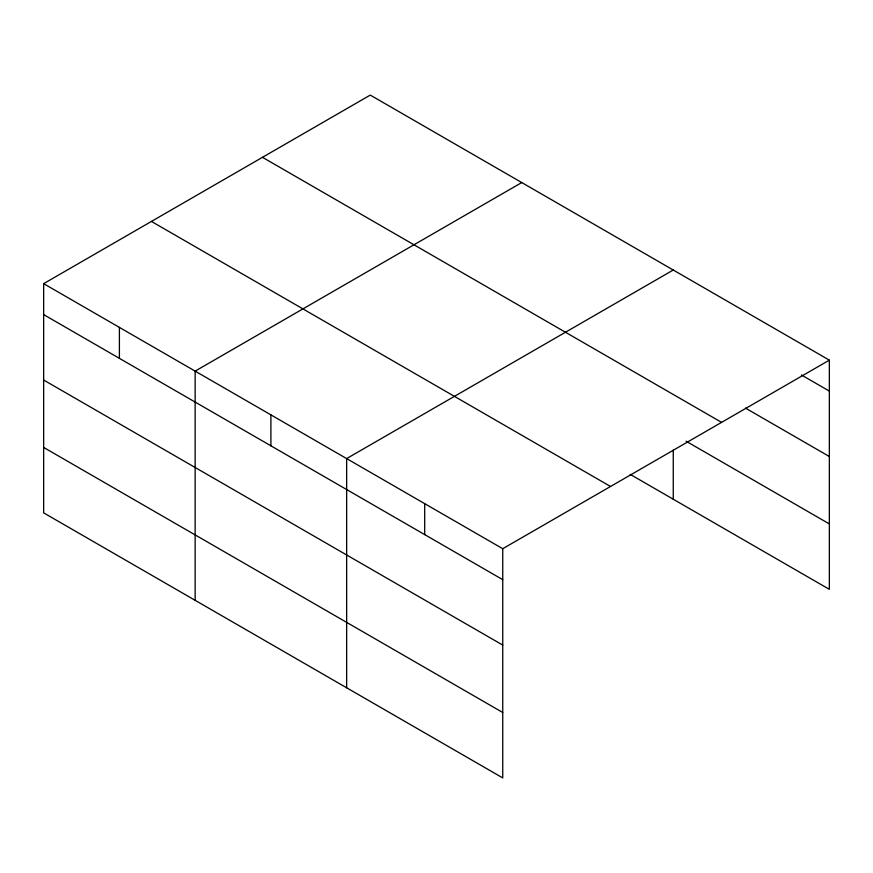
<?xml version="1.0" encoding="UTF-8"?>
<svg xmlns="http://www.w3.org/2000/svg" width="873" height="873" viewBox="0 0 873 873"><rect width="100%" height="100%" fill="white"/><g stroke="black" fill="none" stroke-linecap="round" stroke-linejoin="round"><path stroke-width="1.31" d="M502.739 645.082L502.739 548.713L43.65 283.66L43.65 512.855L502.739 777.908L502.739 645.082L43.65 380.028M630.142 474.334L829.35 589.34L829.35 360.145L370.261 95.092L43.65 283.66M521.759 182.555L195.148 371.123L195.148 600.329M673.258 270.019L346.646 458.587L346.646 687.793M502.739 548.713L829.35 360.145M801.392 374.954L829.35 391.093M745.477 408.095L829.35 456.514M262.478 157.315L721.567 422.368M686.069 441.203L829.35 523.92M151.433 221.426L610.522 486.479M43.65 314.607L502.739 579.661M43.65 447.434L502.739 712.488M673.258 450.162L673.258 499.225M424.693 503.645L424.693 534.603M270.903 414.861L270.903 445.808M119.405 327.386L119.405 358.345"/></g></svg>
